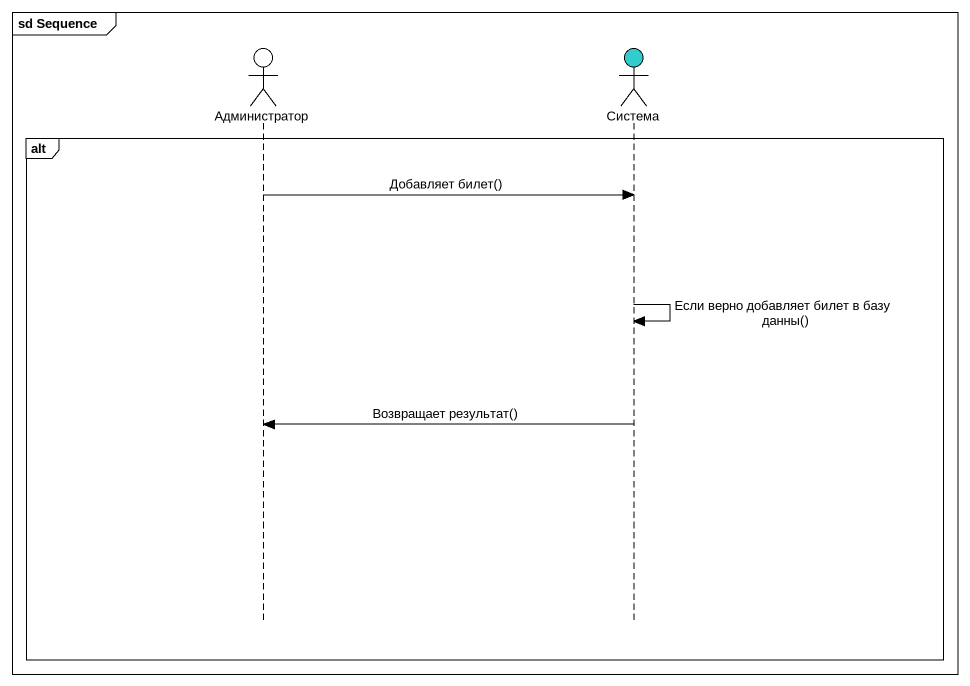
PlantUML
@startuml
mainframe sd Sequence
hide footbox
actor Администратор
actor Система #33CCCC

alt
  Администратор -> Система : Добавляет билет()
  Система -> Система : Если верно добавляет билет в базу данны()
  Система -> Администратор : Возвращает результат()
end
@enduml
